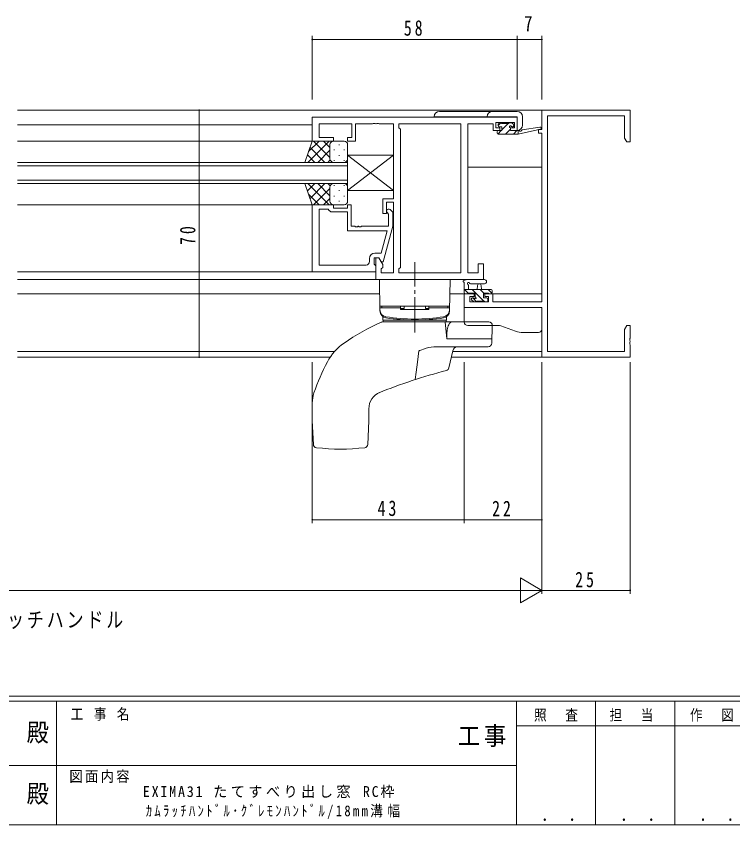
# Model space of a CAD drawing. Units: millimetres on the paper. Extents: x -397 to 397, y -282 to 282.
# Drawn here: x -20.3 to 182.6, y -282.1 to -53.1 of the extents above; entities that cross this region are included whole.
import ezdxf
from ezdxf.enums import TextEntityAlignment as Align

# ---------------------------------------------------------------- set-up
doc = ezdxf.new("R2010")
doc.units = ezdxf.units.MM
doc.linetypes.add('USER2', pattern=[13, 10, -1, 1, -1])
for name, color, linetype, lineweight in [('0-1_YKK_ZWAK', 7, 'Continuous', 18), ('0-3_YKK_11', 7, 'Continuous', 18), ('0-4_YKK_12', 2, 'Continuous', 18), ('0-5_YKK_13', 4, 'Continuous', 18), ('0-7_YKK_D', 6, 'Continuous', 18)]:
    doc.layers.add(name, color=color, linetype=linetype, lineweight=lineweight)
doc.layers.add('0-2_USER1', color=7, linetype='Continuous')
doc.styles.add('ＭＳ ゴシック', font='')
doc.styles.get('ＭＳ ゴシック').set_extended_font_data('MS Gothic')

msp = doc.modelspace()

# ---------------------------------------------------------------- linework, layer by layer
at = {"layer": '0-1_YKK_ZWAK'}
for p, q in [((376.092, -245.7), (-393.908, -245.7)), ((338.292, -247.1), (-393.908, -247.1)), ((-8.908, -247.1), (-8.908, -282.1)), ((121.292, -247.1), (121.292, -282.1)), ((143.692, -247.1), (143.692, -282.1)), ((166.092, -247.1), (166.092, -282.1)), ((189.476, -254.099), (121.292, -254.099)), ((-136.308, -265.299), (-7.508, -265.299)), ((-7.508, -265.299), (121.292, -265.299)), ((-393.908, -282.1), (338.292, -282.1))]:
    msp.add_line(p, q, dxfattribs=at)
at = {"layer": '0-3_YKK_11'}
for p, q in [((153.504, -79.7), (128.504, -79.7)), ((128.504, -79.7), (128.504, -85.2)), ((153.504, -88.7), (153.504, -79.7)), ((63.504, -81.7), (63.504, -88.5)), ((121.504, -81.7), (63.504, -81.7)), ((121.504, -85.5), (121.504, -81.7)), ((130.134, -81.33), (151.874, -81.33)), ((130.134, -148.07), (130.134, -81.33)), ((151.874, -81.33), (151.874, -87.609)), ((65.434, -83.63), (74.704, -83.63)), ((65.434, -87.5), (65.434, -83.63)), ((74.704, -83.63), (74.704, -87.5)), ((75.704, -83.63), (80.546, -83.63)), ((75.704, -88.5), (75.704, -83.63)), ((80.546, -83.63), (80.729, -83.51)), ((80.729, -83.51), (81.279, -83.51)), ((81.279, -83.51), (81.463, -83.63)), ((81.463, -83.63), (81.546, -83.63)), ((81.546, -83.63), (81.729, -83.51)), ((81.729, -83.51), (82.279, -83.51)), ((82.279, -83.51), (82.463, -83.63)), ((82.463, -83.63), (86.504, -83.63)), ((86.504, -83.63), (86.504, -104.8)), ((88.004, -84.7), (88.004, -83.63)), ((88.004, -83.63), (105.574, -83.63)), ((88.434, -85.13), (88.004, -84.7)), ((105.574, -83.63), (105.574, -125.77)), ((105.574, -83.63), (105.574, -125.77)), ((107.504, -83.63), (114.704, -83.63)), ((107.504, -125.77), (107.504, -83.63)), ((114.704, -83.63), (114.704, -84.43)), ((114.704, -84.43), (114.704, -85.5)), ((115.504, -83.2), (120.704, -83.2)), ((115.504, -84.7), (115.504, -83.2)), ((116.604, -84.7), (115.504, -84.7)), ((116.604, -85.5), (116.604, -84.7)), ((119.604, -84.7), (119.604, -85.5)), ((120.704, -84.7), (119.604, -84.7)), ((120.704, -83.2), (120.704, -84.7)), ((88.434, -124.27), (88.434, -85.13)), ((114.704, -85.5), (116.604, -85.5)), ((119.604, -85.5), (121.504, -85.5)), ((127.504, -85.2), (127.504, -86.2)), ((128.504, -85.2), (127.504, -85.2)), ((127.504, -86.2), (128.504, -86.2)), ((128.504, -86.2), (128.504, -133.97)), ((63.504, -88.5), (69.504, -88.5)), ((69.504, -87.5), (65.434, -87.5)), ((69.504, -88.5), (69.504, -87.5)), ((73.504, -87.5), (73.504, -88.5)), ((74.704, -87.5), (73.504, -87.5)), ((73.504, -88.5), (75.704, -88.5)), ((151.874, -87.609), (152.504, -88.7)), ((152.504, -88.7), (153.504, -88.7)), ((86.504, -104.8), (83.504, -104.8)), ((83.504, -104.8), (83.504, -109)), ((63.504, -106.5), (69.504, -106.5)), ((63.504, -125.5), (63.504, -106.5)), ((69.504, -106.5), (69.504, -107.5)), ((69.504, -107.5), (73.504, -107.5)), ((73.504, -106.5), (74.504, -106.5)), ((73.504, -107.5), (73.504, -106.5)), ((74.504, -106.5), (74.504, -112.6)), ((84.504, -105.8), (86.504, -105.8)), ((84.504, -109), (84.504, -105.8)), ((86.504, -105.8), (86.504, -125.77)), ((68.004, -107.8), (65.434, -107.8)), ((65.434, -107.8), (65.434, -123.57)), ((65.434, -107.8), (65.434, -123.57)), ((68.204, -108), (68.004, -107.8)), ((68.704, -108.5), (68.204, -108)), ((73.504, -108.5), (68.704, -108.5)), ((73.504, -113.9), (73.504, -108.5)), ((83.504, -109), (84.504, -109)), ((85.104, -109.149), (84.68, -108.724)), ((85.104, -112.6), (85.104, -109.149)), ((85.529, -107.876), (86.304, -108.651)), ((86.304, -108.651), (86.304, -112.597)), ((84.713, -113.9), (73.504, -113.9)), ((74.504, -112.6), (75.546, -112.6)), ((75.546, -112.6), (75.729, -112.72)), ((75.729, -112.72), (76.279, -112.72)), ((76.279, -112.72), (76.463, -112.6)), ((76.463, -112.6), (76.546, -112.6)), ((76.546, -112.6), (76.729, -112.72)), ((76.729, -112.72), (77.279, -112.72)), ((77.279, -112.72), (77.463, -112.6)), ((77.463, -112.6), (85.104, -112.6)), ((83.025, -120.2), (84.713, -113.9)), ((86.304, -112.597), (83.597, -122.7)), ((81.204, -120.2), (83.025, -120.2)), ((65.434, -123.57), (78.704, -123.57)), ((79.704, -122.57), (79.704, -121.7)), ((81.004, -121.5), (81.004, -123.3)), ((82.304, -121.5), (81.004, -121.5)), ((81.004, -123.3), (81.204, -123.5)), ((81.204, -123.5), (81.504, -123.8)), ((81.504, -121.5), (81.504, -127.7)), ((82.304, -121.5), (81.504, -121.5)), ((82.997, -122.7), (82.304, -121.5)), ((83.434, -123.457), (82.304, -121.5)), ((83.597, -122.7), (82.997, -122.7)), ((83.434, -124.27), (83.434, -123.457)), ((110.504, -123.2), (110.504, -125.77)), ((112.004, -123.2), (110.504, -123.2)), ((112.004, -127.7), (112.004, -123.2)), ((81.504, -125.5), (63.504, -125.5)), ((81.504, -123.8), (81.504, -125.5)), ((83.004, -124.7), (83.434, -124.27)), ((83.004, -125.77), (83.004, -124.7)), ((86.504, -125.77), (83.004, -125.77)), ((88.004, -124.7), (88.434, -124.27)), ((88.004, -125.77), (88.004, -124.7)), ((105.574, -125.77), (88.004, -125.77)), ((110.504, -125.77), (107.504, -125.77)), ((81.504, -127.7), (112.004, -127.7)), ((106.504, -131.7), (106.504, -135.6)), ((109.304, -131.7), (106.504, -131.7)), ((108.134, -132.5), (109.304, -132.5)), ((108.134, -133.97), (108.134, -132.5)), ((109.304, -132.5), (109.304, -131.7)), ((112.304, -131.7), (112.304, -132.5)), ((114.604, -131.7), (112.304, -131.7)), ((112.304, -132.5), (113.404, -132.5)), ((113.404, -132.5), (113.404, -133.97)), ((114.604, -133.97), (114.604, -131.7)), ((113.404, -133.97), (108.134, -133.97)), ((128.504, -133.97), (114.604, -133.97)), ((106.504, -135.6), (128.504, -135.6)), ((128.504, -135.6), (128.504, -149.7)), ((152.504, -140.7), (151.874, -141.791)), ((151.874, -141.791), (151.874, -148.07)), ((153.504, -140.7), (152.504, -140.7)), ((153.504, -144.242), (153.504, -140.7)), ((153.384, -144.425), (153.504, -144.242)), ((153.384, -144.975), (153.384, -144.425)), ((153.504, -145.158), (153.384, -144.975)), ((153.384, -145.425), (153.504, -145.242)), ((153.384, -145.975), (153.384, -145.425)), ((153.504, -146.158), (153.384, -145.975)), ((153.504, -145.242), (153.504, -145.158)), ((153.504, -149.7), (153.504, -146.158)), ((151.874, -148.07), (130.134, -148.07)), ((128.504, -149.7), (153.504, -149.7))]:
    msp.add_line(p, q, dxfattribs=at)
for centre, radius, start, end in [((85.104, -108.3), 0.6, 44.99999, 225.00001), ((81.204, -121.7), 1.5, 90.00001, 179.99999), ((78.704, -122.57), 1, 270.00001, 359.99999)]:
    msp.add_arc(centre, radius, start, end, dxfattribs=at)
at = {"layer": '0-4_YKK_12'}
for p, q in [((-19.996, -79.7), (128.804, -79.7)), ((-19.996, -83.9), (63.504, -83.9)), ((105.574, -83.9), (105.574, -125.47)), ((-19.996, -88.5), (64.004, -88.5)), ((73.505, -94.501), (-19.996, -94.501)), ((-19.996, -95.501), (73.505, -95.501)), ((73.505, -100.501), (73.505, -94.501)), ((107.504, -95.9), (128.504, -95.9)), ((73.505, -99.501), (-19.996, -99.501)), ((-19.996, -100.501), (73.505, -100.501)), ((-19.996, -106.5), (63.504, -106.5)), ((-19.996, -125.5), (63.804, -125.5)), ((-19.996, -127.7), (105.574, -127.7)), ((-19.996, -131.7), (82.574, -131.7)), ((102.435, -131.7), (109.604, -131.7)), ((112.004, -131.7), (128.504, -131.7)), ((128.004, -135.601), (128.004, -135.6)), ((-19.996, -148.07), (69.789, -148.07)), ((103.23, -148.07), (128.504, -148.07)), ((-19.996, -149.7), (68.535, -149.7)), ((102.904, -149.7), (128.804, -149.7))]:
    msp.add_line(p, q, dxfattribs=at)
at = {"layer": '0-5_YKK_13'}
for p, q in [((99.506, -80.08), (121.506, -80.08)), ((121.506, -81.58), (98.006, -81.58)), ((121.506, -85.48), (121.506, -81.58)), ((123.006, -81.58), (123.006, -83.98)), ((116.106, -84.1), (116.106, -83.6)), ((116.916, -83.3), (116.107, -84.109)), ((116.406, -83.3), (116.906, -83.3)), ((117.106, -83.5), (119.106, -83.5)), ((118.961, -83.5), (117.206, -85.254)), ((119.306, -83.3), (119.906, -83.3)), ((120.406, -84.4), (120.067, -84.4)), ((120.119, -83.388), (120.619, -83.888)), ((120.693, -84.012), (120.306, -84.4)), ((122.917, -85.32), (127.956, -84.504)), ((115.806, -86.2), (115.806, -85.8)), ((116.961, -85.5), (115.986, -86.475)), ((116.106, -85.5), (117.206, -85.5)), ((116.106, -86.5), (121.804, -86.5)), ((119.606, -85.099), (118.206, -86.5)), ((121.451, -85.5), (120.451, -86.5)), ((121.804, -86.5), (128.07, -85.093)), ((61.361, -94.501), (63.504, -88.501)), ((68.236, -88.501), (62.236, -94.501)), ((65.408, -88.501), (62.447, -91.461)), ((63.504, -88.501), (69.504, -88.501)), ((68.505, -93.121), (63.884, -88.501)), ((68.504, -90.292), (66.713, -88.501)), ((72.504, -88.501), (69.504, -88.501)), ((67.056, -94.501), (62.86, -90.305)), ((68.504, -91.061), (65.065, -94.501)), ((68.504, -89.501), (68.504, -93.101)), ((68.504, -89.901), (68.504, -93.501)), ((69.726, -90.836), (69.726, -91.036)), ((71.141, -89.421), (71.141, -89.621)), ((72.556, -90.836), (72.556, -91.036)), ((73.504, -93.501), (73.504, -89.501)), ((64.227, -94.501), (62.116, -92.389)), ((68.561, -93.832), (67.893, -94.501)), ((69.726, -93.866), (69.726, -94.066)), ((71.141, -92.451), (71.141, -92.651)), ((72.556, -93.866), (72.556, -94.066)), ((73.504, -92.5), (86.504, -92.5)), ((73.504, -102.5), (86.504, -92.5)), ((73.504, -92.5), (86.504, -102.5)), ((73.504, -92.5), (73.504, -102.5)), ((86.504, -92.5), (86.504, -102.5)), ((69.504, -94.501), (61.361, -94.501)), ((69.504, -94.501), (72.504, -94.501)), ((61.362, -100.501), (63.504, -106.501)), ((61.362, -100.501), (69.504, -100.501)), ((64.227, -100.501), (62.116, -102.612)), ((68.236, -106.501), (62.236, -100.501)), ((67.056, -100.501), (62.86, -104.696)), ((68.504, -103.94), (65.065, -100.501)), ((68.561, -101.169), (67.893, -100.501)), ((69.504, -100.501), (72.504, -100.501)), ((68.505, -101.88), (63.884, -106.501)), ((68.504, -105.101), (68.504, -101.501)), ((68.504, -105.501), (68.504, -101.901)), ((69.726, -101.136), (69.726, -100.936)), ((71.141, -102.551), (71.141, -102.351)), ((72.556, -101.136), (72.556, -100.936)), ((73.504, -101.501), (73.504, -105.501)), ((86.504, -102.5), (73.504, -102.5)), ((65.408, -106.501), (62.447, -103.54)), ((68.504, -104.709), (66.713, -106.501)), ((69.726, -104.166), (69.726, -103.966)), ((72.556, -104.166), (72.556, -103.966)), ((63.504, -106.501), (69.504, -106.501)), ((72.504, -106.501), (69.504, -106.501)), ((71.141, -105.581), (71.141, -105.381)), ((82.504, -127.7), (102.504, -127.7)), ((82.504, -127.7), (82.66, -136.593)), ((102.504, -127.7), (102.349, -136.593)), ((112.232, -127.7), (107.07, -127.7)), ((106.504, -131.4), (106.504, -128.72)), ((106.504, -130.5), (114.104, -130.5)), ((107.598, -131.55), (106.548, -130.5)), ((107.704, -129.32), (107.704, -130.5)), ((112.232, -128.9), (108.271, -128.903)), ((112.093, -133.8), (108.793, -130.5)), ((110.204, -130.5), (110.306, -129.356)), ((112.038, -131.5), (111.038, -130.5)), ((111.404, -130.5), (111.302, -129.356)), ((114.352, -131.569), (113.283, -130.5)), ((107.404, -131.7), (106.804, -131.7)), ((114.104, -131.7), (113.504, -131.7)), ((114.404, -130.8), (114.404, -131.4)), ((109.092, -133.912), (108.592, -133.412)), ((108.804, -132.9), (109.143, -132.9)), ((110.015, -133.967), (108.948, -132.9)), ((109.904, -134), (109.304, -134)), ((112.204, -133.8), (110.104, -133.8)), ((112.904, -134), (112.404, -134)), ((113.204, -133.2), (113.204, -133.7)), ((102.356, -135.2), (82.653, -135.2)), ((82.656, -135.7), (88.504, -135.7)), ((82.656, -135.7), (82.656, -136.249)), ((83.154, -135.2), (88.504, -135.2)), ((83.154, -135.7), (83.154, -135.2)), ((88.504, -135.2), (88.504, -136.2)), ((89.504, -135.88), (88.504, -135.88)), ((96.504, -136.2), (88.504, -136.2)), ((89.504, -135.88), (89.504, -135.2)), ((96.504, -135.2), (101.855, -135.2)), ((96.504, -135.2), (96.504, -136.2)), ((96.504, -135.7), (102.352, -135.7)), ((101.855, -135.7), (101.855, -135.2)), ((102.352, -135.7), (102.352, -136.249)), ((106.504, -139.701), (106.504, -135.601)), ((106.504, -135.601), (128.504, -135.601)), ((128.504, -135.601), (128.504, -141.701)), ((83.489, -138.299), (83.504, -139.2)), ((83.504, -139.2), (101.504, -139.2)), ((83.604, -139.7), (83.604, -139.2)), ((83.604, -139.2), (101.404, -139.2)), ((101.404, -139.2), (101.404, -139.7)), ((101.52, -138.299), (101.504, -139.2)), ((113.469, -139.7), (83.391, -139.7)), ((101.575, -144.463), (101.159, -139.7)), ((101.641, -142.295), (101.706, -141.892)), ((101.706, -141.892), (101.786, -141.51)), ((101.786, -141.51), (101.881, -141.156)), ((101.881, -141.156), (101.99, -140.832)), ((101.99, -140.832), (102.111, -140.543)), ((102.111, -140.543), (102.242, -140.292)), ((102.242, -140.292), (102.383, -140.082)), ((102.383, -140.082), (102.532, -139.917)), ((102.532, -139.917), (102.686, -139.797)), ((102.686, -139.797), (102.844, -139.724)), ((102.844, -139.724), (103.004, -139.7)), ((116.155, -140.701), (107.504, -140.701)), ((114.468, -140.735), (114.294, -145.735)), ((116.833, -140.819), (121.075, -142.346)), ((101.549, -143.587), (101.562, -143.148)), ((101.553, -144.027), (101.549, -143.587)), ((101.575, -144.463), (101.553, -144.027)), ((101.562, -143.148), (101.593, -142.715)), ((101.593, -142.715), (101.641, -142.295)), ((127.504, -142.701), (123.107, -142.701)), ((114.373, -144.463), (101.575, -144.463)), ((113.294, -146.7), (98.642, -146.7)), ((103.245, -147.878), (102.185, -152.698)), ((63.504, -167.7), (63.504, -162.669)), ((79.504, -167.7), (79.504, -164.296)), ((63.795, -174.357), (63.504, -167.7)), ((79.504, -167.7), (79.214, -174.357))]:
    msp.add_line(p, q, dxfattribs=at)
at = {"layer": '0-5_YKK_13', "linetype": 'USER2'}
msp.add_line((92.504, -142.7), (92.504, -122.77), dxfattribs=at)
at = {"layer": '0-5_YKK_13'}
for points in [[(117.206, -85.5), (117.206, -84.4), (116.406, -84.4)], [(119.606, -84.861), (119.606, -85.5), (121.804, -85.5)], [(121.804, -86.5), (121.804, -85.5), (121.891, -85.486)], [(109.604, -132.439), (109.604, -131.5), (107.604, -131.5)], [(113.304, -131.5), (112.004, -131.5), (112.004, -132.9), (112.904, -132.9)], [(96.504, -135.88), (95.504, -135.88), (95.504, -135.2)], [(98.642, -146.7), (97.921, -146.734), (97.199, -146.827), (96.475, -146.971), (95.757, -147.156), (94.995, -147.389), (94.502, -147.558), (94.187, -147.672), (93.989, -147.748), (93.864, -147.798), (93.786, -147.831), (93.738, -147.855), (93.707, -147.872), (93.682, -147.892), (93.674, -147.901), (93.671, -147.911), (93.257, -151.088)], [(93.257, -151.088), (92.877, -153.895), (92.582, -156.036)]]:
    msp.add_lwpolyline(points, dxfattribs=at)
for centre, radius, start, end in [((99.506, -81.58), 1.5, 90, 180), ((114.506, -81.58), 1.5, 90, 180), ((121.506, -81.58), 1.5, 0, 90), ((116.406, -83.6), 0.3, 90, 180), ((116.406, -84.1), 0.3, 180, 270), ((116.906, -83.5), 0.2, 0, 90), ((119.306, -83.5), 0.2, 90, 180), ((119.606, -84.4), 0.25, 33.05573, 236.94427), ((119.306, -84.861), 0.3, 0, 56.94427), ((120.067, -84.1), 0.3, 213.05573, 270), ((119.906, -83.6), 0.3, 45, 90), ((120.406, -84.1), 0.3, 270, 45), ((121.506, -83.98), 1.5, 270, 0), ((128.004, -84.8), 0.3, 282.65862, 99.19754), ((116.106, -85.8), 0.3, 90, 180), ((116.106, -86.2), 0.3, 180, 270), ((121.939, -85.782), 0.3, 39.19754, 99.19754), ((122.404, -85.403), 0.3, 219.19754, 339.19754), ((122.965, -85.616), 0.3, 99.19754, 159.19754), ((69.504, -89.501), 1, 90, 180), ((69.504, -89.501), 1, 90, 180), ((72.504, -89.501), 1, 360, 90), ((69.504, -93.501), 1, 180, 270), ((69.504, -93.501), 1, 180, 270), ((72.504, -93.501), 1, 270, 360), ((69.504, -101.501), 1, 90, 180), ((69.504, -101.501), 1, 90, 180), ((72.504, -101.501), 1, 360, 90), ((69.504, -105.501), 1, 180, 270), ((69.504, -105.501), 1, 180, 270), ((72.504, -105.501), 1, 270, 360), ((106.504, -128.2), 0.3, 79.47122, 240), ((106.614, -127.61), 0.3, 259.47122, 319.47122), ((107.07, -128), 0.3, 90, 139.47122), ((112.232, -128.3), 0.6, 270.04023, 90.04023), ((106.204, -128.72), 0.3, 0, 60), ((107.704, -128.8), 0.3, 19.18976, 240), ((107.404, -129.32), 0.3, 0, 60), ((108.271, -128.603), 0.3, 199.18976, 270.04023), ((110.804, -129.4), 0.5, 5.09207, 174.90793), ((114.104, -130.8), 0.3, 0, 90), ((106.804, -131.4), 0.3, 180, 270), ((107.404, -131.5), 0.2, 270, 0), ((109.604, -132.9), 0.25, 213.05573, 56.94427), ((109.904, -132.439), 0.3, 180, 236.94427), ((113.504, -131.5), 0.2, 180, 270), ((114.104, -131.4), 0.3, 270, 0), ((108.804, -133.2), 0.3, 90, 225), ((109.304, -133.7), 0.3, 225, 270), ((109.143, -133.2), 0.3, 33.05573, 90), ((109.904, -133.8), 0.2, 270, 0), ((112.404, -133.8), 0.2, 180, 270), ((112.904, -133.2), 0.3, 0, 90), ((112.904, -133.7), 0.3, 270, 0), ((84.656, -136.249), 2, 180, 260.68785), ((84.659, -136.558), 2, 181, 260.69127), ((100.349, -136.558), 2, 279.30873, 359), ((100.352, -136.249), 2, 279.31215, 0), ((83.239, -138.303), 0.25, 1, 50.84749), ((92.504, -88.388), 50.5, 260.68785, 279.31215), ((92.504, -88.697), 50.5, 260.69127, 279.30873), ((101.77, -138.303), 0.25, 129.15251, 179), ((109.404, -199.175), 65, 113.98266, 124.58649), ((83.391, -140.7), 1, 90, 113.98266), ((107.504, -139.701), 1, 180, 270), ((107.504, -139.701), 1, 180, 270), ((113.469, -140.7), 1, 358, 90), ((116.155, -142.701), 2, 70.20112, 90), ((127.504, -141.701), 1, 270, 0), ((123.107, -136.701), 6, 250.20112, 270), ((81.022, -158.011), 15, 124.58649, 152.13548), ((113.294, -145.7), 1, 270, 358), ((104.71, -148.2), 1.5, 90, 167.59259), ((120.804, -179.043), 60, 152.13548, 161.27295), ((101.208, -152.484), 1, 284.46039, 347.59259), ((138.914, -298.7), 150, 104.46039, 112.17895), ((72.504, -162.669), 9, 161.27295, 180), ((84.504, -164.296), 5, 112.03923, 180), ((64.794, -174.314), 1, 182.5, 263.41335), ((71.504, -116.2), 59.5, 263.41335, 276.58665), ((78.215, -174.314), 1, 276.58665, 357.5)]:
    msp.add_arc(centre, radius, start, end, dxfattribs=at)
at = {"layer": '0-7_YKK_D'}
for p, q in [((63.504, -76.7), (63.504, -58.7)), ((121.504, -76.7), (121.504, -58.7)), ((121.504, -76.7), (121.504, -58.7)), ((128.504, -76.7), (128.504, -58.7)), ((63.504, -59.7), (121.504, -59.7)), ((121.504, -59.7), (128.504, -59.7)), ((60.504, -79.7), (30.456, -79.7)), ((31.456, -79.7), (31.456, -149.7)), ((60.504, -149.7), (30.456, -149.7)), ((63.504, -151.07), (63.504, -196.7)), ((106.504, -151.07), (106.504, -196.7)), ((106.504, -151.07), (106.504, -196.7)), ((128.504, -151.07), (128.504, -196.7)), ((128.504, -151.07), (128.504, -216.7)), ((128.504, -151.07), (128.504, -216.7)), ((153.504, -151.07), (153.504, -216.7)), ((63.504, -195.7), (106.504, -195.7)), ((106.504, -195.7), (128.504, -195.7)), ((122.442, -212.2), (122.442, -219.2)), ((128.504, -215.7), (122.442, -212.2)), ((121.504, -215.7), (-164.496, -215.7)), ((128.504, -215.7), (116.38, -215.7)), ((128.504, -215.7), (122.442, -219.2)), ((153.504, -215.7), (128.504, -215.7))]:
    msp.add_line(p, q, dxfattribs=at)
for centre, start, end in [((63.504, -59.7), 0, 180), ((63.504, -59.7), 180, 0), ((121.504, -59.7), 0, 180), ((121.504, -59.7), 0, 180), ((121.504, -59.7), 180, 0), ((121.504, -59.7), 180, 0), ((128.504, -59.7), 0, 180), ((128.504, -59.7), 180, 0), ((31.456, -79.7), 90, 270), ((31.456, -79.7), 270, 90), ((31.456, -149.7), 90, 270), ((31.456, -149.7), 270, 90), ((63.504, -195.7), 0, 180), ((63.504, -195.7), 180, 0), ((106.504, -195.7), 0, 180), ((106.504, -195.7), 0, 180), ((106.504, -195.7), 180, 0), ((106.504, -195.7), 180, 0), ((128.504, -195.7), 0, 180), ((128.504, -195.7), 180, 0), ((153.504, -215.7), 0, 180), ((153.504, -215.7), 180, 0)]:
    msp.add_arc(centre, 0.106, start, end, dxfattribs=at)

# ---------------------------------------------------------------- texts
at = {"layer": '0-1_YKK_ZWAK', "style": 'ＭＳ ゴシック', "width": 0.9}
for p in [(-17.39, -260.056), (-17.39, -277.378)]:
    msp.add_text('殿', height=5.132, dxfattribs=at).set_placement(p, align=Align.BOTTOM_LEFT)
at = {"layer": '0-1_YKK_ZWAK', "attachment_point": 7, "style": 'ＭＳ ゴシック'}
for s, insert, char_height in [('\\T1.22;\\W0.85;工\\~事\\~名', (-4.896, -252.633), 3.079), ('\\T1.24;\\W0.85;照\\~\\~査', (126.281, -252.88), 3.079), ('\\T1.24;\\W0.85;担\\~\\~当', (147.646, -252.88), 3.079), ('\\T1.24;\\W0.85;作\\~\\~図', (170.412, -252.862), 3.079), ('\\T1.17;\\W0.9;工事', (104.723, -260.056), 5.132), ('\\T1.17;\\W0.9;図面内容', (-5.291, -270.248), 3.079), ('\\T1.24;\\W0.85;\\~．\\~．', (125.747, -281.046), 3.592), ('\\T1.24;\\W0.85;\\~．\\~．', (148.147, -281.046), 3.592), ('\\T1.24;\\W0.85;\\~．\\~．', (170.547, -281.046), 3.592)]:
    msp.add_mtext(s, dxfattribs=dict(at, insert=insert, char_height=char_height))
at = {"layer": '0-2_USER1', "attachment_point": 7, "style": 'ＭＳ ゴシック'}
for s, insert, char_height in [('\\T1.17;\\W0.8;カムラッチハンドル', (-39.756, -226.674), 4.399), ('\\T1.25;\\W0.95;EXIMA31\\~たてすべり出し窓\\~RC枠', (15.529, -274.549), 3.079), ('\\T1.37;\\W0.85;ｶﾑﾗｯﾁﾊﾝﾄﾞﾙ･ｸﾞﾚﾓﾝﾊﾝﾄﾞﾙ/18mm溝幅', (16.349, -280.425), 3.079)]:
    msp.add_mtext(s, dxfattribs=dict(at, insert=insert, char_height=char_height))
at = {"layer": '0-7_YKK_D', "color": 7, "style": 'ＭＳ ゴシック', "width": 0.8}
msp.add_text('7', height=4.399, dxfattribs=at).set_placement((123.457, -58.7), align=Align.BOTTOM_LEFT)
at = {"layer": '0-7_YKK_D', "color": 7, "char_height": 4.399, "attachment_point": 7, "style": 'ＭＳ ゴシック'}
for s, insert in [('\\T1.37;\\W0.75;58', (89.41, -58.7)), ('\\T1.37;\\W0.75;43', (81.971, -194.7)), ('\\T1.37;\\W0.75;22', (114.41, -194.7)), ('\\T1.37;\\W0.75;25', (137.922, -214.9))]:
    msp.add_mtext(s, dxfattribs=dict(at, insert=insert))
at = {"layer": '0-7_YKK_D', "color": 7, "insert": (30.456, -117.892), "char_height": 4.399, "attachment_point": 7, "rotation": 90, "style": 'ＭＳ ゴシック'}
msp.add_mtext('\\T1.37;\\W0.75;70', dxfattribs=at)

doc.saveas('drawing.dxf')
